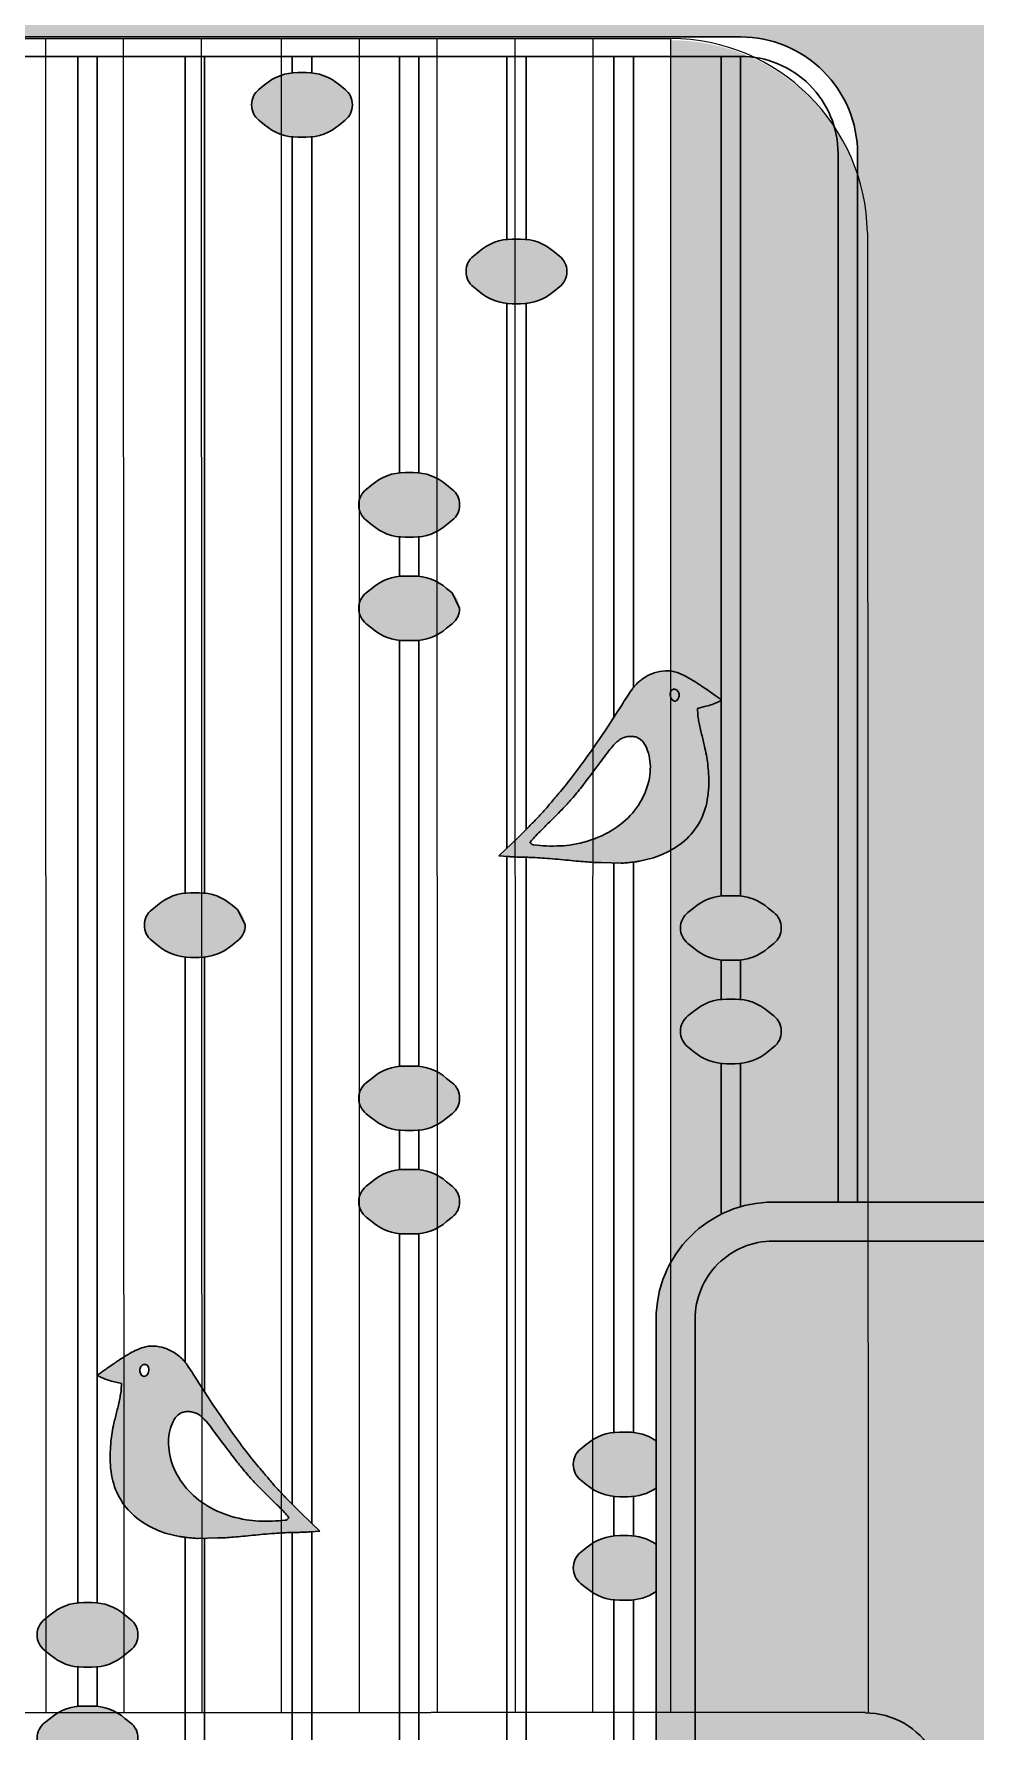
# Model space of a CAD drawing. Header units: millimetres. Extents: x 35877 to 3066687, y -650199 to -40525.
# Drawn here: x 144914.77 to 144938.91, y -179762.83 to -179719.29 of the extents above; entities that cross this region are included whole.
import ezdxf

# ---------------------------------------------------------------- set-up
doc = ezdxf.new("R2010")
doc.units = ezdxf.units.MM
doc.header["$MEASUREMENT"] = 0
for name, color, linetype, lineweight in [('A8_FURNITURE', 32, 'Continuous', 30), ('dim05', 1, 'Continuous', 13), ('Elevation 4.5', 206, 'Continuous', 5), ('FURNITURE', 32, 'Continuous', 9), ('NAME PLATE', 7, 'Continuous', 25)]:
    doc.layers.add(name, color=color, linetype=linetype, lineweight=lineweight)

msp = doc.modelspace()

# ---------------------------------------------------------------- hatches: boundary and pattern name
at = {"layer": 'dim05', "lineweight": 0, "true_color": 0xa47149, "transparency": 33554630}
h = msp.add_hatch(color=35, dxfattribs=at)
h.dxf.hatch_style = 1
h.paths.add_polyline_path([(144941.8873, -179711.3998), (144895.8952, -179711.3998), (144895.9029, -179803.3591), (144941.895, -179803.3591), (144941.8937, -179788.4605), (144935.895, -179788.4605), (144935.895, -179791.3591, -0.4142136), (144932.895, -179794.3591), (144904.8974, -179794.3591, -0.4142136), (144901.8974, -179791.3591), (144901.8974, -179722.365, -0.4142136), (144904.8974, -179719.365), (144932.895, -179719.365, -0.4142136), (144935.895, -179722.365), (144935.895, -179749.2607), (144941.8905, -179749.2607)])
h = msp.add_hatch(color=35, dxfattribs=at)
h.dxf.hatch_style = 1
h.paths.add_polyline_path([(144941.8905, -179749.2607), (144933.7283, -179749.2607, 0.4142136), (144930.7283, -179752.2607), (144930.7283, -179785.4605, 0.4142136), (144933.7283, -179788.4605), (144941.8937, -179788.4605), (144941.8937, -179787.4605), (144933.7283, -179787.4605, -0.4142136), (144931.7283, -179785.4605), (144931.7283, -179752.2607, -0.4142136), (144933.7283, -179750.2607), (144941.8906, -179750.2607)])
h = msp.add_hatch(color=35, dxfattribs=at)
h.dxf.hatch_style = 1
h.paths.add_polyline_path([(144941.8906, -179750.2607), (144933.7283, -179750.2607, 0.4142136), (144931.7283, -179752.2607), (144931.7283, -179785.4605, 0.4142136), (144933.7283, -179787.4605), (144941.8937, -179787.4605)])
at = {"layer": 'Elevation 4.5', "lineweight": 0, "true_color": 0x000000, "transparency": 33554628}
h = msp.add_hatch(color=18, dxfattribs=at)
h.dxf.hatch_style = 1
h.paths.add_polyline_path([(144922.9392, -179721.1128, 0.2335694), (144922.7492, -179720.7127), (144922.6045, -179720.5984, 0.1866469), (144921.7545, -179720.2819), (144921.5381, -179720.2819, 0.1866469), (144920.6881, -179720.5984), (144920.5434, -179720.7127, 0.2294381), (144920.3534, -179721.105, 0.2335694), (144920.5434, -179721.5052), (144920.6881, -179721.6195, 0.1866469), (144921.5381, -179721.936), (144921.7545, -179721.936, 0.1866469), (144922.6045, -179721.6195), (144922.7492, -179721.5052, 0.2294381)])
h = msp.add_hatch(color=18, dxfattribs=at)
h.dxf.hatch_style = 1
h.paths.add_polyline_path([(144928.4388, -179725.3871, 0.2335694), (144928.2488, -179724.9869), (144928.1041, -179724.8726, 0.1866469), (144927.2541, -179724.5561), (144927.0377, -179724.5561, 0.1866469), (144926.1877, -179724.8726), (144926.043, -179724.9869, 0.2294381), (144925.853, -179725.3793, 0.2335694), (144926.043, -179725.7794), (144926.1877, -179725.8937, 0.1866469), (144927.0377, -179726.2102), (144927.2541, -179726.2102, 0.1866469), (144928.1041, -179725.8937), (144928.2488, -179725.7794, 0.2294381)])
h = msp.add_hatch(color=18, dxfattribs=at)
h.dxf.hatch_style = 1
h.paths.add_polyline_path([(144925.689, -179731.3753, 0.2335694), (144925.499, -179730.9752), (144925.3543, -179730.8609, 0.1866469), (144924.5043, -179730.5444), (144924.2879, -179730.5444, 0.1866469), (144923.4379, -179730.8609), (144923.2932, -179730.9752, 0.2294381), (144923.1032, -179731.3675, 0.2335694), (144923.2932, -179731.7676), (144923.4379, -179731.8819, 0.1866469), (144924.2879, -179732.1984), (144924.5043, -179732.1984, 0.1866469), (144925.3543, -179731.8819), (144925.499, -179731.7676, 0.2294381)])
h = msp.add_hatch(color=18, dxfattribs=at)
h.dxf.hatch_style = 1
h.paths.add_polyline_path([(144925.689, -179734.0294, 0.2335694), (144925.499, -179733.6292), (144925.3543, -179733.5149, 0.1866469), (144924.5043, -179733.1984), (144924.2879, -179733.1984, 0.1866469), (144923.4379, -179733.5149), (144923.2932, -179733.6292, 0.2294381), (144923.1032, -179734.0215, 0.2335694), (144923.2932, -179734.4217), (144923.4379, -179734.536, 0.1866469), (144924.2879, -179734.8525), (144924.5043, -179734.8525, 0.1866469), (144925.3543, -179734.536), (144925.499, -179734.4217, 0.2294381)])
h = msp.add_hatch(color=18, dxfattribs=at)
h.dxf.hatch_style = 1
edge = h.paths.add_edge_path()
edge.add_arc((144948.9695, -179748.7602), 22.7128, 507.18852, 507.83828, ccw=False)
edge.add_arc((144943.6894, -179745.3559), 16.4304, 506.36276, 507.18852, ccw=False)
edge.add_arc((144944.6681, -179746.0071), 17.6059, 505.7127, 506.36268, ccw=False)
edge.add_arc((144930.6792, -179736.469), 0.6748, 498.83106, 505.7127, ccw=False)
edge.add_arc((144931.0759, -179736.816), 1.2018, 484.00797, 498.83106, ccw=False)
edge.add_arc((144931.0543, -179736.784), 1.1632, 468.82012, 484.00797, ccw=False)
edge.add_arc((144931.0171, -179736.6747), 1.0478, 452.7846, 468.82001, ccw=False)
edge.add_arc((144931.0032, -179736.3895), 0.7623, 432.43002, 452.7846, ccw=False)
edge.add_arc((144930.844, -179736.8923), 1.2897, 425.01577, 432.43002, ccw=False)
edge.add_arc((144930.2804, -179738.1018), 2.624, 420.65779, 425.01577, ccw=False)
edge.add_arc((144929.6729, -179739.1826), 3.8638, 417.0816, 420.65779, ccw=False)
edge.add_arc((144927.0907, -179743.1712), 8.6154, 415.11795, 417.0816, ccw=False)
edge.add_arc((144899.6119, -179782.5874), 56.6645, 414.95139, 415.11795, ccw=False)
edge.add_arc((144913.0919, -179763.3708), 33.1914, 414.70247, 414.95139, ccw=False)
edge.add_arc((144892.4742, -179792.4928), 68.873, 414.599882, 414.702471, ccw=False)
edge.add_arc((144932.2239, -179736.5599), 0.2543, 409.23396, 414.59988, ccw=False)
edge.add_arc((144932.3787, -179736.3803), 0.0172, 298.20864, 409.23396, ccw=False)
edge.add_arc((144931.7003, -179735.1155), 1.4524, 293.39256, 298.20864, ccw=False)
edge.add_arc((144931.6292, -179734.9511), 1.6315, 287.9266, 293.39256, ccw=False)
edge.add_arc((144931.4645, -179734.4421), 2.1665, 283.50765, 287.9266, ccw=False)
edge.add_line((144931.9706, -179736.5487), (144931.7863, -179736.593))
edge.add_line((144931.7863, -179736.593), (144931.7953, -179736.7479))
edge.add_arc((144932.5471, -179736.704), 0.7531, 183.34154, 189.81323)
edge.add_arc((144937.239, -179735.8925), 5.5147, 189.81323, 191.30457)
edge.add_arc((144937.8897, -179735.7624), 6.1782, 191.30451, 192.83883)
edge.add_arc((144938.1409, -179735.7052), 6.4358, 192.83879, 194.32781)
edge.add_arc((144920.2253, -179740.2811), 12.0549, 372.79594, 374.32781, ccw=False)
edge.add_arc((144928.0881, -179738.4953), 3.9919, 369.30302, 372.79594, ccw=False)
edge.add_arc((144928.7011, -179738.3949), 3.3707, 365.43492, 369.30295, ccw=False)
edge.add_arc((144925.5504, -179738.6946), 6.5356, 363.07768, 365.43492, ccw=False)
edge.add_arc((144929.4739, -179738.4837), 2.6065, 348.21303, 363.07768, ccw=False)
edge.add_arc((144930.2697, -179738.6497), 1.7935, 328.54144, 348.21303, ccw=False)
edge.add_arc((144930.3346, -179738.6894), 1.7174, 308.37567, 328.54144, ccw=False)
edge.add_arc((144930.0074, -179738.2764), 2.2443, 291.87328, 308.37567, ccw=False)
edge.add_line((144930.8436, -179740.3591), (144930.6645, -179740.4311))
edge.add_line((144930.6645, -179740.4311), (144930.3052, -179740.5129))
edge.add_arc((144930.0103, -179738.9734), 1.5675, 277.56565, 280.84666, ccw=False)
edge.add_arc((144929.4673, -179734.885), 5.6917, 276.30901, 277.56565, ccw=False)
edge.add_arc((144929.4058, -179734.3293), 6.2509, 275.06563, 276.30901, ccw=False)
edge.add_arc((144929.5362, -179735.8006), 4.7738, 273.54376, 275.06563, ccw=False)
edge.add_line((144929.8313, -179740.5653), (144929.3245, -179740.5495))
edge.add_line((144929.3245, -179740.5495), (144929.1985, -179740.5495))
edge.add_arc((144929.1985, -179739.501), 1.0486, 265.59735, 270, ccw=False)
edge.add_arc((144931.3728, -179711.2605), 29.3726, 265.20293, 265.59735, ccw=False)
edge.add_arc((144931.1692, -179713.6876), 26.937, 264.68974, 265.20285, ccw=False)
edge.add_arc((144932.1503, -179703.1328), 37.5373, 264.28949, 264.68968, ccw=False)
edge.add_arc((144926.4423, -179760.2131), 19.8277, 444.28949, 445.08155)
edge.add_arc((144926.3617, -179761.15), 20.7681, 445.08151, 445.84651)
edge.add_arc((144926.5257, -179758.8919), 18.504, 445.84648, 446.60254)
edge.add_arc((144927.4352, -179743.5717), 3.1569, 446.60254, 449.39965)
edge.add_arc((144927.5518, -179732.4432), 7.9723, 268.96302, 269.39965, ccw=False)
edge.add_line((144927.4075, -179740.4142), (144926.6973, -179740.3784))
edge.add_arc((144910.573, -179723.0701), 23.6552, 312.97168, 316.05955)
edge.add_arc((144916.0655, -179728.3852), 16.0121, 316.11651, 317.10322)
edge.add_arc((144924.9603, -179736.6498), 3.8704, 317.10322, 319.93677)
edge.add_arc((145003.5394, -179802.7334), 98.8024, 499.848316, 499.936772, ccw=False)
edge.add_arc((144990.3278, -179791.5879), 81.5176, 499.744298, 499.848249, ccw=False)
edge.add_arc((144987.0363, -179788.801), 77.2047, 499.654619, 499.744249, ccw=False)
edge.add_arc((144932.6985, -179742.6452), 5.9099, 499.05554, 499.65462, ccw=False)
edge.add_arc((144922.3602, -179733.6758), 7.777, 319.05554, 322.77729)
edge.add_arc((144909.027, -179723.5471), 24.5211, 322.77729, 324.3586)
edge.add_arc((144907.1341, -179722.1898), 26.8504, 324.3586, 325.91326)
edge.add_arc((144912.6494, -179725.922), 20.1909, 325.91326, 327.83828)
edge = h.paths.add_edge_path(flags=16)
edge.add_arc((144931.0917, -179736.2293), 0.2323, 320.05653, 335.50465)
edge.add_arc((144931.1437, -179736.253), 0.1751, 335.50465, 368.70961)
edge.add_arc((144931.1529, -179736.2516), 0.1658, 368.70961, 403.30219)
edge.add_arc((144931.1905, -179736.2161), 0.1141, 403.30219, 446.9972)
edge.add_arc((144931.1912, -179736.2026), 0.1006, 446.9972, 494.99999)
edge.add_arc((144931.1878, -179736.1991), 0.0957, 494.99997, 528.67412)
edge.add_arc((144931.3477, -179736.2312), 0.2587, 528.67412, 544.70662)
edge.add_arc((144931.361, -179736.2301), 0.2721, 184.70662, 200.39287)
edge.add_arc((144931.2265, -179736.28), 0.1287, 200.39287, 227.85535)
edge.add_arc((144931.2364, -179736.2691), 0.1434, 227.85535, 249.44083)
edge.add_arc((144931.2101, -179736.3394), 0.0683, 249.44083, 287.01666)
edge.add_arc((144931.2055, -179736.3246), 0.0838, 287.01666, 320.05653)
edge = h.paths.add_edge_path(flags=16)
edge.add_arc((144930.1233, -179737.6392), 0.3225, 416.48854, 435.45402)
edge.add_arc((144930.0788, -179737.8106), 0.4996, 435.45402, 449.11678)
edge.add_arc((144930.0782, -179737.8484), 0.5374, 449.11678, 462.30358)
edge.add_arc((144930.0625, -179737.7766), 0.4639, 462.30358, 477.02902)
edge.add_arc((144930.1345, -179737.9177), 0.6223, 477.02902, 488.85253)
edge.add_arc((144930.2464, -179738.0565), 0.8006, 488.85253, 498.64147)
edge.add_arc((144931.898, -179739.5105), 3.0011, 498.64147, 502.77508)
edge.add_arc((144983.3557, -179778.6043), 67.6247, 502.775081, 503.205715)
edge.add_arc((144894.7622, -179712.3417), 43.0077, 322.36235, 323.20571, ccw=False)
edge.add_arc((144922.9735, -179734.0969), 7.3824, 319.25591, 322.36235, ccw=False)
edge.add_arc((144924.0751, -179735.0458), 5.9284, 315.67016, 319.25591, ccw=False)
edge.add_arc((144913.5732, -179724.7868), 20.6096, 314.25199, 315.67016, ccw=False)
edge.add_arc((144940.899, -179752.8356), 18.5494, 494.25199, 495.13273)
edge.add_arc((144931.4899, -179743.47), 5.2737, 495.13273, 497.37914)
edge.add_arc((144933.2711, -179745.109), 7.6942, 497.37914, 498.5497)
edge.add_arc((144927.5199, -179740.0297), 0.0212, 498.5497, 572.61788)
edge.add_arc((144927.6076, -179739.9736), 0.1254, 212.61788, 264.11514)
edge.add_arc((144928.1376, -179734.8316), 5.2946, 264.11514, 267.59679)
edge.add_arc((144928.0838, -179736.1141), 4.011, 267.59679, 272.66271)
edge.add_arc((144928.145, -179737.4288), 2.6949, 272.66271, 279.48802)
edge.add_arc((144928.0891, -179737.0945), 3.0338, 279.48802, 294.18755)
edge.add_arc((144928.3781, -179737.738), 2.3283, 294.18755, 312.11259)
edge.add_arc((144928.5761, -179737.957), 2.0331, 312.11259, 331.43659)
edge.add_arc((144928.7575, -179738.0558), 1.8266, 331.43651, 352.37921)
edge.add_arc((144929.1558, -179738.1091), 1.4247, 352.37921, 363.83927)
edge.add_arc((144929.269, -179738.1015), 1.3113, 363.83927, 376.03421)
edge.add_arc((144929.5251, -179738.0279), 1.0448, 376.03421, 389.58284)
edge.add_arc((144930.0711, -179737.7179), 0.4169, 389.58284, 416.48854)
h = msp.add_hatch(color=18, dxfattribs=at)
h.dxf.hatch_style = 1
h.paths.add_polyline_path([(144920.1895, -179742.1578, 0.2335694), (144919.9994, -179741.7576), (144919.8547, -179741.6433, 0.1866469), (144919.0047, -179741.3268), (144918.7883, -179741.3268, 0.1866469), (144917.9383, -179741.6433), (144917.7936, -179741.7576, 0.2294381), (144917.6036, -179742.15, 0.2335694), (144917.7936, -179742.5501), (144917.9383, -179742.6644, 0.1866469), (144918.7883, -179742.9809), (144919.0047, -179742.9809, 0.1866469), (144919.8547, -179742.6644), (144919.9994, -179742.5501, 0.2294381)])
h = msp.add_hatch(color=18, dxfattribs=at)
h.dxf.hatch_style = 1
h.paths.add_polyline_path([(144933.9384, -179742.2239, 0.2335694), (144933.7484, -179741.8238), (144933.6037, -179741.7095, 0.1866469), (144932.7537, -179741.393), (144932.5373, -179741.393, 0.1866469), (144931.6872, -179741.7095), (144931.5426, -179741.8238, 0.2294381), (144931.3525, -179742.2161, 0.2335694), (144931.5426, -179742.6162), (144931.6872, -179742.7305, 0.1866469), (144932.5373, -179743.047), (144932.7537, -179743.047, 0.1866469), (144933.6037, -179742.7305), (144933.7484, -179742.6162, 0.2294381)])
h = msp.add_hatch(color=18, dxfattribs=at)
h.dxf.hatch_style = 1
h.paths.add_polyline_path([(144933.9384, -179744.8779, 0.2335694), (144933.7484, -179744.4778), (144933.6037, -179744.3635, 0.1866469), (144932.7537, -179744.047), (144932.5373, -179744.047, 0.1866469), (144931.6872, -179744.3635), (144931.5426, -179744.4778, 0.2294381), (144931.3525, -179744.8701, 0.2335694), (144931.5426, -179745.2703), (144931.6872, -179745.3846, 0.1866469), (144932.5373, -179745.7011), (144932.7537, -179745.7011, 0.1866469), (144933.6037, -179745.3846), (144933.7484, -179745.2703, 0.2294381)])
h = msp.add_hatch(color=18, dxfattribs=at)
h.dxf.hatch_style = 1
h.paths.add_polyline_path([(144925.689, -179746.5918, 0.2335694), (144925.499, -179746.1916), (144925.3543, -179746.0773, 0.1866469), (144924.5043, -179745.7608), (144924.2879, -179745.7608, 0.1866469), (144923.4379, -179746.0773), (144923.2932, -179746.1916, 0.2294381), (144923.1032, -179746.584, 0.2335694), (144923.2932, -179746.9841), (144923.4379, -179747.0984, 0.1866469), (144924.2879, -179747.4149), (144924.5043, -179747.4149, 0.1866469), (144925.3543, -179747.0984), (144925.499, -179746.9841, 0.2294381)])
h = msp.add_hatch(color=18, dxfattribs=at)
h.dxf.hatch_style = 1
h.paths.add_polyline_path([(144925.689, -179749.2536, 0.2335694), (144925.499, -179748.8535), (144925.3543, -179748.7392, 0.1866469), (144924.5043, -179748.4227), (144924.2879, -179748.4227, 0.1866469), (144923.4379, -179748.7392), (144923.2932, -179748.8535, 0.2294381), (144923.1032, -179749.2458, 0.2335694), (144923.2932, -179749.646), (144923.4379, -179749.7603, 0.1866469), (144924.2879, -179750.0768), (144924.5043, -179750.0768, 0.1866469), (144925.3543, -179749.7603), (144925.499, -179749.646, 0.2294381)])
h = msp.add_hatch(color=18, dxfattribs=at)
h.dxf.hatch_style = 1
edge = h.paths.add_edge_path()
edge.add_arc((144899.8343, -179766.0846), 22.7128, 32.16172, 32.81148)
edge.add_arc((144905.1144, -179762.6803), 16.4304, 32.81148, 33.63724)
edge.add_arc((144904.1357, -179763.3315), 17.6059, 33.63732, 34.2873)
edge.add_arc((144918.1246, -179753.7935), 0.6748, 34.2873, 41.16894)
edge.add_arc((144917.7279, -179754.1404), 1.2018, 41.16894, 55.99203)
edge.add_arc((144917.7495, -179754.1084), 1.1632, 55.99203, 71.17988)
edge.add_arc((144917.7867, -179753.9992), 1.0478, 71.17999, 87.2154)
edge.add_arc((144917.8006, -179753.714), 0.7623, 87.2154, 107.56998)
edge.add_arc((144917.9598, -179754.2168), 1.2897, 107.56998, 114.98423)
edge.add_arc((144918.5233, -179755.4262), 2.624, 114.98423, 119.34221)
edge.add_arc((144919.1309, -179756.507), 3.8638, 119.34221, 122.9184)
edge.add_arc((144921.7131, -179760.4957), 8.6154, 122.9184, 124.88205)
edge.add_arc((144949.1918, -179799.9118), 56.6645, 124.88205, 125.04861)
edge.add_arc((144935.7119, -179780.6952), 33.1914, 125.04861, 125.29753)
edge.add_arc((144956.3296, -179809.8172), 68.873, 125.297529, 125.400118)
edge.add_arc((144916.5799, -179753.8843), 0.2543, 125.40012, 130.76604)
edge.add_arc((144916.4251, -179753.7047), 0.0172, 130.76604, 241.79136)
edge.add_arc((144917.1035, -179752.44), 1.4524, 241.79136, 246.60744)
edge.add_arc((144917.1746, -179752.2755), 1.6315, 246.60744, 252.0734)
edge.add_arc((144917.3393, -179751.7665), 2.1665, 252.0734, 256.49235)
edge.add_line((144916.8332, -179753.8731), (144917.0175, -179753.9174))
edge.add_line((144917.0175, -179753.9174), (144917.0085, -179754.0724))
edge.add_arc((144916.2567, -179754.0285), 0.7531, 350.18677, 356.65846, ccw=False)
edge.add_arc((144911.5648, -179753.2169), 5.5147, 348.69543, 350.18677, ccw=False)
edge.add_arc((144910.9141, -179753.0869), 6.1782, 347.16117, 348.69549, ccw=False)
edge.add_arc((144910.6629, -179753.0296), 6.4358, 345.67219, 347.16121, ccw=False)
edge.add_arc((144928.5785, -179757.6055), 12.0549, 165.67219, 167.20406)
edge.add_arc((144920.7157, -179755.8197), 3.9919, 167.20406, 170.69698)
edge.add_arc((144920.1027, -179755.7193), 3.3707, 170.69705, 174.56508)
edge.add_arc((144923.2534, -179756.0191), 6.5356, 174.56508, 176.92232)
edge.add_arc((144919.3299, -179755.8081), 2.6065, 176.92232, 191.78697)
edge.add_arc((144918.5341, -179755.9742), 1.7935, 191.78697, 211.45856)
edge.add_arc((144918.4692, -179756.0139), 1.7174, 211.45856, 231.62433)
edge.add_arc((144918.7963, -179755.6008), 2.2443, 231.62433, 248.12672)
edge.add_line((144917.9602, -179757.6836), (144918.1393, -179757.7555))
edge.add_line((144918.1393, -179757.7555), (144918.4986, -179757.8373))
edge.add_arc((144918.7935, -179756.2978), 1.5675, 259.15334, 262.43435)
edge.add_arc((144919.3365, -179752.2095), 5.6917, 262.43435, 263.69099)
edge.add_arc((144919.398, -179751.6537), 6.2509, 263.69099, 264.93437)
edge.add_arc((144919.2676, -179753.125), 4.7738, 264.93437, 266.45624)
edge.add_line((144918.9725, -179757.8897), (144919.4793, -179757.874))
edge.add_line((144919.4793, -179757.874), (144919.6053, -179757.874))
edge.add_arc((144919.6053, -179756.8254), 1.0486, 270, 274.40265)
edge.add_arc((144917.431, -179728.5849), 29.3726, 274.40265, 274.79707)
edge.add_arc((144917.6346, -179731.0121), 26.937, 274.79715, 275.31026)
edge.add_arc((144916.6535, -179720.4572), 37.5373, 275.31032, 275.71051)
edge.add_arc((144922.3615, -179777.5375), 19.8277, 94.91845, 95.71051, ccw=False)
edge.add_arc((144922.4421, -179778.4745), 20.7681, 94.15349, 94.91849, ccw=False)
edge.add_arc((144922.2781, -179776.2163), 18.504, 93.39746, 94.15352, ccw=False)
edge.add_arc((144921.3686, -179760.8962), 3.1569, 90.60035, 93.39746, ccw=False)
edge.add_arc((144921.252, -179749.7676), 7.9723, 270.60035, 271.03698)
edge.add_line((144921.3963, -179757.7386), (144922.1065, -179757.7028))
edge.add_arc((144938.2308, -179740.3945), 23.6552, 223.94045, 227.02832, ccw=False)
edge.add_arc((144932.7383, -179745.7096), 16.0121, 222.89678, 223.88349, ccw=False)
edge.add_arc((144923.8435, -179753.9742), 3.8704, 220.06323, 222.89678, ccw=False)
edge.add_arc((144845.2644, -179820.0578), 98.8024, 40.063228, 40.151684)
edge.add_arc((144858.476, -179808.9124), 81.5176, 40.151751, 40.255702)
edge.add_arc((144861.7675, -179806.1255), 77.2047, 40.255751, 40.345381)
edge.add_arc((144916.1052, -179759.9696), 5.9099, 40.34538, 40.94446)
edge.add_arc((144926.4436, -179751.0003), 7.777, 217.22271, 220.94446, ccw=False)
edge.add_arc((144939.7767, -179740.8715), 24.5211, 215.6414, 217.22271, ccw=False)
edge.add_arc((144941.6697, -179739.5142), 26.8504, 214.08674, 215.6414, ccw=False)
edge.add_arc((144936.1544, -179743.2465), 20.1909, 212.16172, 214.08674, ccw=False)
edge = h.paths.add_edge_path(flags=16)
edge.add_arc((144917.7121, -179753.5537), 0.2323, 204.49535, 219.94347, ccw=False)
edge.add_arc((144917.6601, -179753.5774), 0.1751, 171.29039, 204.49535, ccw=False)
edge.add_arc((144917.6509, -179753.576), 0.1658, 136.69781, 171.29039, ccw=False)
edge.add_arc((144917.6133, -179753.5405), 0.1141, 93.0028, 136.69781, ccw=False)
edge.add_arc((144917.6125, -179753.527), 0.1006, 45.00001, 93.0028, ccw=False)
edge.add_arc((144917.616, -179753.5236), 0.0957, 11.32588, 45.00003, ccw=False)
edge.add_arc((144917.4561, -179753.5556), 0.2587, -4.70662, 11.32588, ccw=False)
edge.add_arc((144917.4428, -179753.5545), 0.2721, 339.60713, 355.29338, ccw=False)
edge.add_arc((144917.5772, -179753.6045), 0.1287, 312.14465, 339.60713, ccw=False)
edge.add_arc((144917.5673, -179753.5935), 0.1434, 290.55917, 312.14465, ccw=False)
edge.add_arc((144917.5937, -179753.6639), 0.0683, 252.98334, 290.55917, ccw=False)
edge.add_arc((144917.5983, -179753.649), 0.0838, 219.94347, 252.98334, ccw=False)
edge = h.paths.add_edge_path(flags=16)
edge.add_arc((144918.6805, -179754.9636), 0.3225, 104.54598, 123.51146, ccw=False)
edge.add_arc((144918.725, -179755.135), 0.4996, 90.88322, 104.54598, ccw=False)
edge.add_arc((144918.7256, -179755.1729), 0.5374, 77.69642, 90.88322, ccw=False)
edge.add_arc((144918.7413, -179755.101), 0.4639, 62.97098, 77.69642, ccw=False)
edge.add_arc((144918.6692, -179755.2421), 0.6223, 51.14747, 62.97098, ccw=False)
edge.add_arc((144918.5574, -179755.3809), 0.8006, 41.35853, 51.14747, ccw=False)
edge.add_arc((144916.9058, -179756.835), 3.0011, 37.22492, 41.35853, ccw=False)
edge.add_arc((144865.4481, -179795.9287), 67.6247, 36.794285, 37.224919, ccw=False)
edge.add_arc((144954.0415, -179729.6662), 43.0077, 216.79429, 217.63765)
edge.add_arc((144925.8303, -179751.4213), 7.3824, 217.63765, 220.74409)
edge.add_arc((144924.7287, -179752.3703), 5.9284, 220.74409, 224.32984)
edge.add_arc((144935.2306, -179742.1113), 20.6096, 224.32984, 225.74801)
edge.add_arc((144907.9048, -179770.16), 18.5494, 44.86727, 45.74801, ccw=False)
edge.add_arc((144917.3139, -179760.7944), 5.2737, 42.62086, 44.86727, ccw=False)
edge.add_arc((144915.5327, -179762.4335), 7.6942, 41.4503, 42.62086, ccw=False)
edge.add_arc((144921.2839, -179757.3542), 0.0212, -32.61788, 41.4503, ccw=False)
edge.add_arc((144921.1961, -179757.298), 0.1254, 275.88486, 327.38212, ccw=False)
edge.add_arc((144920.6662, -179752.156), 5.2946, 272.40321, 275.88486, ccw=False)
edge.add_arc((144920.72, -179753.4385), 4.011, 267.33729, 272.40321, ccw=False)
edge.add_arc((144920.6588, -179754.7532), 2.6949, 260.51198, 267.33729, ccw=False)
edge.add_arc((144920.7147, -179754.4189), 3.0338, 245.81245, 260.51198, ccw=False)
edge.add_arc((144920.4257, -179755.0625), 2.3283, 227.88741, 245.81245, ccw=False)
edge.add_arc((144920.2277, -179755.2815), 2.0331, 208.56341, 227.88741, ccw=False)
edge.add_arc((144920.0463, -179755.3802), 1.8266, 187.62079, 208.56349, ccw=False)
edge.add_arc((144919.648, -179755.4335), 1.4247, 176.16073, 187.62079, ccw=False)
edge.add_arc((144919.5348, -179755.4259), 1.3113, 163.96579, 176.16073, ccw=False)
edge.add_arc((144919.2787, -179755.3523), 1.0448, 150.41716, 163.96579, ccw=False)
edge.add_arc((144918.7326, -179755.0423), 0.4169, 123.51146, 150.41716, ccw=False)
h = msp.add_hatch(color=18, dxfattribs=at)
h.dxf.hatch_style = 1
h.paths.add_polyline_path([(144930.7283, -179755.3829, 0.1540341), (144930.0039, -179755.1643), (144929.7875, -179755.1643, 0.1866469), (144928.9375, -179755.4808), (144928.7928, -179755.5951, 0.2294381), (144928.6028, -179755.9874, 0.2335694), (144928.7928, -179756.3876), (144928.9375, -179756.5019, 0.1866469), (144929.7875, -179756.8184), (144930.0039, -179756.8184, 0.1540341), (144930.7283, -179756.5998)])
h = msp.add_hatch(color=18, dxfattribs=at)
h.dxf.hatch_style = 1
h.paths.add_polyline_path([(144930.7283, -179758.0292, 0.1540341), (144930.0039, -179757.8106), (144929.7875, -179757.8106, 0.1866469), (144928.9375, -179758.1271), (144928.7928, -179758.2414, 0.2294381), (144928.6028, -179758.6337, 0.2335694), (144928.7928, -179759.0338), (144928.9375, -179759.1481, 0.1866469), (144929.7875, -179759.4646), (144930.0039, -179759.4646, 0.1540341), (144930.7283, -179759.246)])
h = msp.add_hatch(color=18, dxfattribs=at)
h.dxf.hatch_style = 1
h.paths.add_polyline_path([(144917.4397, -179760.3672, 0.2335694), (144917.2496, -179759.9671), (144917.105, -179759.8528, 0.1866469), (144916.2549, -179759.5363), (144916.0385, -179759.5363, 0.1866469), (144915.1885, -179759.8528), (144915.0438, -179759.9671, 0.2294381), (144914.8538, -179760.3594, 0.2335694), (144915.0438, -179760.7596), (144915.1885, -179760.8739, 0.1866469), (144916.0385, -179761.1903), (144916.2549, -179761.1903, 0.1866469), (144917.105, -179760.8739), (144917.2496, -179760.7596, 0.2294381)])
h = msp.add_hatch(color=18, dxfattribs=at)
h.dxf.hatch_style = 1
h.paths.add_polyline_path([(144917.4395, -179763.0201, 0.2335694), (144917.2495, -179762.62), (144917.1048, -179762.5057, 0.1866469), (144916.2547, -179762.1892), (144916.0384, -179762.1892, 0.1866469), (144915.1883, -179762.5057), (144915.0436, -179762.62, 0.2294381), (144914.8536, -179763.0123, 0.2335694), (144915.0436, -179763.4124), (144915.1883, -179763.5267, 0.1866469), (144916.0384, -179763.8432), (144916.2547, -179763.8432, 0.1866469), (144917.1048, -179763.5267), (144917.2495, -179763.4124, 0.2294381)])
at = {"layer": 'NAME PLATE', "lineweight": 0, "true_color": 0x000000, "transparency": 33554687}
h = msp.add_hatch(color=18, dxfattribs=at)
h.dxf.hatch_style = 1
h.set_gradient(color1=(153, 155, 55), color2=(229, 232, 120), name='INVCYLINDER')
h.paths.add_polyline_path([(144936.147, -179724.4332, 0.4109881), (144931.1098, -179719.4512), (144931.1098, -179762.3973), (144936.147, -179762.3936)], flags=17)
h.paths.add_polyline_path([(144936.1472, -179766.4112, 0.9852287), (144936.0848, -179762.4127), (144931.1098, -179762.3973), (144931.1098, -179789.358), (144907.0477, -179789.358), (144907.0477, -179719.4509, 0.4142439), (144902.065, -179724.4332), (144902.0177, -179789.3827, 0.4139883), (144907.0177, -179794.3865), (144931.067, -179794.405, 0.4196556), (144936.1757, -179789.3778)])

# ---------------------------------------------------------------- linework, layer by layer
at = {"layer": 'A8_FURNITURE', "linetype": 'ByBlock', "lineweight": 15, "transparency": 33554687}
for p, q in [((144907.1021, -179719.4039, -42.3336), (144931.1097, -179719.4055, 42.3336)), ((144915.0861, -179762.3627), (144915.0723, -179719.4044, -487.9422)), ((144917.0861, -179762.3622), (144917.0723, -179719.4046, -487.9135)), ((144919.0861, -179762.3616), (144919.0723, -179719.4047, -487.8848)), ((144921.1082, -179719.4048, 2.3876), (144921.1115, -179762.3616)), ((144923.1082, -179719.405, 2.3863), (144923.1115, -179762.3632)), ((144925.1082, -179719.4051, 2.3845), (144925.1115, -179762.3677)), ((144927.109, -179719.4052, -0.1817), (144927.1158, -179762.3534, -160.2193)), ((144929.107, -179762.3517, -160.2096), (144929.1097, -179719.4054, -0.1826)), ((144936.1469, -179724.3859, -42.3336), (144936.1637, -179762.3663, -172.478))]:
    msp.add_line(p, q, dxfattribs=at)
at = {"layer": 'A8_FURNITURE', "linetype": 'ByBlock', "transparency": 33554687}
msp.add_line((144913.0867, -179762.3624, 0.1019), (144936.0859, -179762.3457), dxfattribs=at)
at = {"layer": 'A8_FURNITURE', "linetype": 'ByBlock', "lineweight": 15, "transparency": 33554687}
msp.add_lwpolyline([(144931.107, -179762.35), (144931.1097, -179719.4055)], dxfattribs=at)
msp.add_arc((144931.0791, -179724.4724, -42.3336), 5.0686, 0.97856, 89.65313, dxfattribs=at)
at = {"layer": 'A8_FURNITURE', "linetype": 'ByBlock', "transparency": 33554687}
msp.add_arc((144936.0859, -179764.3648), 2, 269.98405, 90, dxfattribs=at)
at = {"layer": 'Elevation 4.5', "color": 18, "lineweight": 30, "true_color": 0x000000, "transparency": 33554687}
for p, q in [((144915.8967, -179719.865), (144915.8967, -179752.3411)), ((144916.3967, -179719.865), (144916.3967, -179748.1861)), ((144918.6465, -179719.865), (144918.6465, -179729.42)), ((144919.1465, -179719.865), (144919.1465, -179729.403)), ((144921.3963, -179719.865), (144921.3963, -179720.2881)), ((144921.8963, -179719.865), (144921.8963, -179720.2881)), ((144924.1461, -179719.865), (144924.1461, -179730.5506)), ((144924.6461, -179719.865), (144924.6461, -179730.5506)), ((144926.8959, -179719.865), (144926.8959, -179724.5624)), ((144927.3959, -179719.865), (144927.3959, -179724.5624)), ((144929.6457, -179719.865), (144929.6457, -179728.2105)), ((144930.1457, -179719.865), (144930.1457, -179728.2263)), ((144932.3955, -179719.865), (144932.3955, -179727.5944)), ((144932.8955, -179719.865), (144932.8955, -179727.6118)), ((144921.3963, -179721.9297), (144921.3963, -179757.0125)), ((144921.8963, -179721.9297), (144921.8963, -179757.4999)), ((144926.8959, -179726.204), (144926.8959, -179740.1866)), ((144927.3959, -179726.204), (144927.3959, -179739.6997)), ((144932.3955, -179727.5944), (144932.3955, -179741.407)), ((144932.8955, -179727.6118), (144932.8955, -179741.407)), ((144929.6457, -179728.2105), (144929.6457, -179736.8216)), ((144930.1457, -179728.2263), (144930.1457, -179736.0558)), ((144918.6465, -179729.42), (144918.6465, -179741.3331)), ((144919.1465, -179729.403), (144919.1465, -179741.3331)), ((144924.1461, -179732.1922), (144924.1461, -179733.2046)), ((144924.6461, -179732.1922), (144924.6461, -179733.2046)), ((144924.1461, -179734.8463), (144924.1461, -179741.0447)), ((144924.6461, -179734.8463), (144924.6461, -179741.0278)), ((144931.9706, -179736.5487), (144931.7863, -179736.593)), ((144931.7863, -179736.593), (144931.7953, -179736.7479)), ((144929.6457, -179737.5178), (144929.6457, -179737.5272)), ((144926.6973, -179740.3784), (144927.1881, -179739.9045)), ((144926.938, -179740.3952), (144926.6973, -179740.3784)), ((144926.8959, -179740.3923), (144926.8959, -179763.3994)), ((144927.3959, -179740.4139), (144927.3959, -179763.3994)), ((144929.3245, -179740.5495), (144929.1985, -179740.5495)), ((144929.8313, -179740.5653), (144929.3245, -179740.5495)), ((144929.6457, -179740.5595), (144929.6457, -179755.1706)), ((144930.1457, -179740.5362), (144930.1457, -179755.1706)), ((144930.6645, -179740.4311), (144930.3052, -179740.5129)), ((144930.8436, -179740.3592), (144930.6645, -179740.4311)), ((144915.8967, -179741.0436), (144915.8967, -179752.3411)), ((144916.3967, -179741.0403), (144916.3967, -179752.3037)), ((144924.1461, -179741.0447), (144924.1461, -179745.7749)), ((144924.6461, -179741.0278), (144924.6461, -179745.7749)), ((144918.6465, -179742.9747), (144918.6465, -179753.3657)), ((144919.1465, -179742.9747), (144919.1465, -179754.1279)), ((144932.3955, -179743.0486), (144932.3955, -179744.0611)), ((144932.8955, -179743.0486), (144932.8955, -179744.0611)), ((144932.3955, -179745.7027), (144932.3955, -179749.573)), ((144932.8955, -179745.7027), (144932.8955, -179749.3786)), ((144924.1461, -179747.4165), (144924.1461, -179748.4289)), ((144924.6461, -179747.4165), (144924.6461, -179748.4289)), ((144924.1461, -179750.0705), (144924.1461, -179760.849)), ((144924.6461, -179750.0705), (144924.6461, -179760.8495)), ((144915.8967, -179752.3411), (144915.8967, -179759.5425)), ((144916.3967, -179752.3037), (144916.3967, -179759.5425)), ((144916.8332, -179753.8731), (144917.0175, -179753.9174)), ((144917.0175, -179753.9174), (144917.0085, -179754.0724)), ((144921.8963, -179754.6621), (144921.8963, -179757.4999)), ((144921.3963, -179754.7878), (144921.3963, -179757.0125)), ((144924.6461, -179755.8674), (144924.6461, -179765.2953)), ((144924.1461, -179756.1305), (144924.1461, -179765.3347)), ((144929.6457, -179756.8122), (144929.6457, -179757.8246)), ((144930.1457, -179756.8122), (144930.1457, -179757.8246)), ((144922.1065, -179757.7028), (144921.6157, -179757.2289)), ((144917.9602, -179757.6836), (144918.1393, -179757.7555)), ((144918.1393, -179757.7555), (144918.4986, -179757.8373)), ((144921.3963, -179757.7386), (144921.3963, -179762.6439)), ((144921.3963, -179757.7386), (144921.3963, -179762.6439)), ((144921.8658, -179757.7196), (144922.1065, -179757.7028)), ((144921.8963, -179757.7175), (144921.8963, -179762.5321)), ((144921.8963, -179757.7175), (144921.8963, -179762.5321)), ((144918.6465, -179757.8592), (144918.6465, -179793.8465)), ((144918.9725, -179757.8897), (144919.4793, -179757.874)), ((144919.1465, -179757.8843), (144919.1465, -179793.8591)), ((144919.4793, -179757.874), (144919.6053, -179757.874)), ((144929.6457, -179759.4662), (144929.6457, -179774.5517)), ((144930.1457, -179759.4662), (144930.1457, -179774.5517)), ((144915.8967, -179761.1841), (144915.8967, -179762.1966)), ((144916.3967, -179761.1841), (144916.3967, -179762.1966)), ((144921.8963, -179762.5321), (144921.8963, -179770.5111)), ((144921.3963, -179762.6439), (144921.3963, -179770.5013))]:
    msp.add_line(p, q, dxfattribs=at)
for points in [[(144935.395, -179749.2607), (144935.395, -179722.365, 0.4142136), (144932.895, -179719.865), (144904.8974, -179719.865, 0.4142136), (144902.3974, -179722.365), (144902.3974, -179791.3591, 0.4142136), (144904.8974, -179793.8591), (144932.895, -179793.8591, 0.4142136), (144935.395, -179791.3591), (144935.395, -179788.4605)], [(144930.7283, -179756.5998, -0.1540341), (144930.0039, -179756.8184), (144929.7875, -179756.8184, -0.1866469), (144928.9375, -179756.5019), (144928.7928, -179756.3876, -0.2294381), (144928.6028, -179755.9953), (144928.6028, -179755.9874, -0.2294381), (144928.7928, -179755.5951), (144928.9375, -179755.4808, -0.1866469), (144929.7875, -179755.1643), (144930.0039, -179755.1643, -0.1540341), (144930.7283, -179755.3829)], [(144930.7283, -179759.2539, -0.1540341), (144930.0039, -179759.4724), (144929.7875, -179759.4724, -0.1866469), (144928.9375, -179759.1559), (144928.7928, -179759.0416, -0.2294381), (144928.6028, -179758.6493), (144928.6028, -179758.6415, -0.2294381), (144928.7928, -179758.2492), (144928.9375, -179758.1349, -0.1866469), (144929.7875, -179757.8184), (144930.0039, -179757.8184, -0.1540341), (144930.7283, -179758.037)]]:
    msp.add_lwpolyline(points, format="xyb", dxfattribs=at)
for points in [[(144922.9392, -179721.105), (144922.9392, -179721.1128, -0.2294381), (144922.7492, -179721.5052), (144922.6045, -179721.6195, -0.1866469), (144921.7545, -179721.936), (144921.5381, -179721.936, -0.1866469), (144920.6881, -179721.6195), (144920.5434, -179721.5052, -0.2294381), (144920.3534, -179721.1128), (144920.3534, -179721.105, -0.2294381), (144920.5434, -179720.7127), (144920.6881, -179720.5984, -0.1866469), (144921.5381, -179720.2819), (144921.7545, -179720.2819, -0.1866469), (144922.6045, -179720.5984), (144922.7492, -179720.7127, -0.2294381)], [(144928.4388, -179725.3793), (144928.4388, -179725.3871, -0.2294381), (144928.2488, -179725.7794), (144928.1041, -179725.8937, -0.1866469), (144927.2541, -179726.2102), (144927.0377, -179726.2102, -0.1866469), (144926.1877, -179725.8937), (144926.043, -179725.7794, -0.2294381), (144925.853, -179725.3871), (144925.853, -179725.3793, -0.2294381), (144926.043, -179724.9869), (144926.1877, -179724.8726, -0.1866469), (144927.0377, -179724.5561), (144927.2541, -179724.5561, -0.1866469), (144928.1041, -179724.8726), (144928.2488, -179724.9869, -0.2294381)], [(144925.689, -179731.3675), (144925.689, -179731.3753, -0.2294381), (144925.499, -179731.7676), (144925.3543, -179731.8819, -0.1866469), (144924.5043, -179732.1984), (144924.2879, -179732.1984, -0.1866469), (144923.4379, -179731.8819), (144923.2932, -179731.7676, -0.2294381), (144923.1032, -179731.3753), (144923.1032, -179731.3675, -0.2294381), (144923.2932, -179730.9752), (144923.4379, -179730.8609, -0.1866469), (144924.2879, -179730.5444), (144924.5043, -179730.5444, -0.1866469), (144925.3543, -179730.8609), (144925.499, -179730.9752, -0.2294381)], [(144925.689, -179734.0215), (144925.689, -179734.0294, -0.2294381), (144925.499, -179734.4217), (144925.3543, -179734.536, -0.1866469), (144924.5043, -179734.8525), (144924.2879, -179734.8525, -0.1866469), (144923.4379, -179734.536), (144923.2932, -179734.4217, -0.2294381), (144923.1032, -179734.0294), (144923.1032, -179734.0215, -0.2294381), (144923.2932, -179733.6292), (144923.4379, -179733.5149, -0.1866469), (144924.2879, -179733.1984), (144924.5043, -179733.1984, -0.1866469), (144925.3543, -179733.5149), (144925.499, -179733.6292)], [(144931.1201, -179736.1315, 0.147998), (144931.094, -179736.1803, 0.070065), (144931.0898, -179736.2524, 0.068555), (144931.1059, -179736.3249, 0.120405), (144931.1402, -179736.3755, 0.094464), (144931.1861, -179736.4034, 0.16544), (144931.2301, -179736.4048, 0.145171), (144931.2698, -179736.3784, 0.067507), (144931.3031, -179736.3256, 0.145904), (144931.3168, -179736.2265, 0.152099), (144931.2736, -179736.1378, 0.193), (144931.1965, -179736.1022, 0.212568)], [(144929.8517, -179737.3633, 0.051635), (144929.7441, -179737.433, 0.042739), (144929.6455, -179737.5275, 0.018038), (144929.5084, -179737.695, 0.001879), (144929.2024, -179738.1009, -0.00368), (144928.8195, -179738.6051, -0.013555), (144928.5666, -179738.9152, -0.015647), (144928.3158, -179739.1886, -0.006188), (144927.9549, -179739.549, 0.003843), (144927.7522, -179739.7496, 0.009801), (144927.6093, -179739.8989, 0.005108), (144927.504, -179740.0157, 0.334926), (144927.502, -179740.0412, 0.228559), (144927.5948, -179740.0983, 0.015192), (144927.9156, -179740.1215, 0.022109), (144928.2702, -179740.1207, 0.029789), (144928.5892, -179740.0868, 0.064227), (144929.3321, -179739.862, 0.078375), (144929.9395, -179739.4652, 0.084521), (144930.3618, -179738.9291, 0.091628), (144930.568, -179738.298, 0.050044), (144930.5773, -179738.0137, 0.053263), (144930.5293, -179737.7393, 0.059186), (144930.4337, -179737.5121, 0.11794), (144930.3013, -179737.3703, 0.082944), (144930.2043, -179737.327, 0.059685), (144930.0865, -179737.311, 0.057602), (144929.9637, -179737.3233, 0.06434)], [(144920.1895, -179742.15), (144920.1895, -179742.1578, -0.2294381), (144919.9994, -179742.5501), (144919.8547, -179742.6644, -0.1866469), (144919.0047, -179742.9809), (144918.7883, -179742.9809, -0.1866469), (144917.9383, -179742.6644), (144917.7936, -179742.5501, -0.2294381), (144917.6036, -179742.1578), (144917.6036, -179742.15, -0.2294381), (144917.7936, -179741.7576), (144917.9383, -179741.6433, -0.1866469), (144918.7883, -179741.3268), (144919.0047, -179741.3268, -0.1866469), (144919.8547, -179741.6433), (144919.9994, -179741.7576)], [(144933.9384, -179742.2239), (144933.9384, -179742.2317, -0.2294381), (144933.7484, -179742.624), (144933.6037, -179742.7383, -0.1866469), (144932.7537, -179743.0548), (144932.5373, -179743.0548, -0.1866469), (144931.6872, -179742.7383), (144931.5426, -179742.624, -0.2294381), (144931.3525, -179742.2317), (144931.3525, -179742.2239, -0.2294381), (144931.5426, -179741.8316), (144931.6872, -179741.7173, -0.1866469), (144932.5373, -179741.4008), (144932.7537, -179741.4008, -0.1866469), (144933.6037, -179741.7173), (144933.7484, -179741.8316, -0.2294381)], [(144933.9384, -179744.8779), (144933.9384, -179744.8858, -0.2294381), (144933.7484, -179745.2781), (144933.6037, -179745.3924, -0.1866469), (144932.7537, -179745.7089), (144932.5373, -179745.7089, -0.1866469), (144931.6872, -179745.3924), (144931.5426, -179745.2781, -0.2294381), (144931.3525, -179744.8858), (144931.3525, -179744.8779, -0.2294381), (144931.5426, -179744.4856), (144931.6872, -179744.3713, -0.1866469), (144932.5373, -179744.0548), (144932.7537, -179744.0548, -0.1866469), (144933.6037, -179744.3713), (144933.7484, -179744.4856, -0.2294381)], [(144925.689, -179746.5918), (144925.689, -179746.5996, -0.2294381), (144925.499, -179746.9919), (144925.3543, -179747.1062, -0.1866469), (144924.5043, -179747.4227), (144924.2879, -179747.4227, -0.1866469), (144923.4379, -179747.1062), (144923.2932, -179746.9919, -0.2294381), (144923.1032, -179746.5996), (144923.1032, -179746.5918, -0.2294381), (144923.2932, -179746.1994), (144923.4379, -179746.0851, -0.1866469), (144924.2879, -179745.7687), (144924.5043, -179745.7687, -0.1866469), (144925.3543, -179746.0851), (144925.499, -179746.1994, -0.2294381)], [(144925.689, -179749.2458), (144925.689, -179749.2536, -0.2294381), (144925.499, -179749.646), (144925.3543, -179749.7603, -0.1866469), (144924.5043, -179750.0768), (144924.2879, -179750.0768, -0.1866469), (144923.4379, -179749.7603), (144923.2932, -179749.646, -0.2294381), (144923.1032, -179749.2536), (144923.1032, -179749.2458, -0.2294381), (144923.2932, -179748.8535), (144923.4379, -179748.7392, -0.1866469), (144924.2879, -179748.4227), (144924.5043, -179748.4227, -0.1866469), (144925.3543, -179748.7392), (144925.499, -179748.8535, -0.2294381)], [(144917.6837, -179753.4559, -0.147998), (144917.7098, -179753.5048, -0.070065), (144917.714, -179753.5768, -0.068555), (144917.6979, -179753.6493, -0.120405), (144917.6636, -179753.6999, -0.094464), (144917.6177, -179753.7278, -0.16544), (144917.5737, -179753.7292, -0.145171), (144917.534, -179753.7029, -0.067507), (144917.5007, -179753.65, -0.145904), (144917.487, -179753.5509, -0.152099), (144917.5302, -179753.4623, -0.193), (144917.6073, -179753.4266, -0.212568)], [(144918.9521, -179754.6878, -0.051635), (144919.0597, -179754.7575, -0.042739), (144919.1583, -179754.8519, -0.018038), (144919.2954, -179755.0195, -0.001879), (144919.6014, -179755.4253, 0.00368), (144919.9843, -179755.9295, 0.013555), (144920.2372, -179756.2397, 0.015647), (144920.4879, -179756.513, 0.006188), (144920.8489, -179756.8735, -0.003843), (144921.0516, -179757.074, -0.009801), (144921.1945, -179757.2233, -0.005108), (144921.2998, -179757.3401, -0.334926), (144921.3018, -179757.3656, -0.228559), (144921.209, -179757.4227, -0.015192), (144920.8882, -179757.446, -0.022109), (144920.5336, -179757.4452, -0.029789), (144920.2146, -179757.4112, -0.064227), (144919.4717, -179757.1864, -0.078375), (144918.8643, -179756.7897, -0.084521), (144918.442, -179756.2535, -0.091628), (144918.2358, -179755.6224, -0.050044), (144918.2264, -179755.3381, -0.053263), (144918.2745, -179755.0637, -0.059186), (144918.3701, -179754.8365, -0.11794), (144918.5025, -179754.6947, -0.082944), (144918.5995, -179754.6514, -0.059685), (144918.7173, -179754.6355, -0.057602), (144918.8401, -179754.6478, -0.06434)], [(144917.4397, -179760.3594), (144917.4397, -179760.3672, -0.2294381), (144917.2496, -179760.7596), (144917.105, -179760.8739, -0.1866469), (144916.2549, -179761.1903), (144916.0385, -179761.1903, -0.1866469), (144915.1885, -179760.8739), (144915.0438, -179760.7596, -0.2294381), (144914.8538, -179760.3672), (144914.8538, -179760.3594, -0.2294381), (144915.0438, -179759.9671), (144915.1885, -179759.8528, -0.1866469), (144916.0385, -179759.5363), (144916.2549, -179759.5363, -0.1866469), (144917.105, -179759.8528), (144917.2496, -179759.9671, -0.2294381)], [(144917.4397, -179763.0135), (144917.4397, -179763.0213, -0.2294381), (144917.2496, -179763.4136), (144917.105, -179763.5279, -0.1866469), (144916.2549, -179763.8444), (144916.0385, -179763.8444, -0.1866469), (144915.1885, -179763.5279), (144915.0438, -179763.4136, -0.2294381), (144914.8538, -179763.0213), (144914.8538, -179763.0135, -0.2294381), (144915.0438, -179762.6211), (144915.1885, -179762.5068, -0.1866469), (144916.0385, -179762.1903), (144916.2549, -179762.1903, -0.1866469), (144917.105, -179762.5068), (144917.2496, -179762.6211, -0.2294381)]]:
    msp.add_lwpolyline(points, format="xyb", close=True, dxfattribs=at)
for centre, radius, start, end in [((144931.0759, -179736.816), 1.2018, 124.00961, 138.83105), ((144931.0543, -179736.784), 1.1632, 108.82106, 124.00967), ((144931.0171, -179736.6747), 1.0478, 92.78453, 108.82106), ((144931.0032, -179736.3895), 0.7623, 72.42989, 92.7845), ((144930.844, -179736.8923), 1.2897, 65.01571, 72.42994), ((144930.2804, -179738.1018), 2.624, 60.65766, 65.01574), ((144929.6729, -179739.1826), 3.8638, 57.08159, 60.6577), ((144927.0907, -179743.1712), 8.6154, 55.118, 57.08159), ((144943.6894, -179745.3559), 16.4304, 146.36029, 147.18855), ((144944.6681, -179746.0071), 17.6059, 145.7127, 146.36037), ((144930.6792, -179736.469), 0.6748, 138.83104, 145.71271), ((144899.6119, -179782.5874), 56.6645, 54.95134, 55.11796), ((144913.0919, -179763.3708), 33.1914, 54.70265, 54.95131), ((144892.4742, -179792.4928), 68.873, 54.599881, 54.702555), ((144931.7003, -179735.1155), 1.4524, 293.39261, 298.20865), ((144932.2239, -179736.5599), 0.2543, 49.23396, 54.59976), ((144932.3787, -179736.3803), 0.0172, 298.20868, 49.2339), ((144912.6494, -179725.922), 20.1909, 325.91341, 327.83828), ((144948.9695, -179748.7602), 22.7128, 147.18854, 147.83827), ((144932.5471, -179736.704), 0.7531, 183.34149, 189.81327), ((144937.239, -179735.8925), 5.5147, 189.81323, 191.30359), ((144931.4645, -179734.4421), 2.1665, 283.50766, 287.92668), ((144931.6292, -179734.9511), 1.6315, 287.92671, 293.39261), ((144907.1341, -179722.1898), 26.8504, 324.35885, 325.91338), ((144937.8897, -179735.7624), 6.1782, 191.30363, 192.83891), ((144938.1409, -179735.7052), 6.4358, 192.83886, 194.32784), ((144920.2253, -179740.2811), 12.0549, 12.79596, 14.3278), ((144928.0881, -179738.4953), 3.9919, 9.30398, 12.79601), ((144909.027, -179723.5471), 24.5211, 322.77731, 324.35887), ((144928.7011, -179738.3949), 3.3707, 5.43493, 9.30409), ((144925.5504, -179738.6946), 6.5356, 3.07763, 5.43492), ((144922.3602, -179733.6758), 7.777, 319.05551, 322.77735), ((144929.4739, -179738.4837), 2.6065, 348.213, 3.07756), ((145003.5394, -179802.7334), 98.8024, 139.848304, 139.936768), ((144990.3278, -179791.5879), 81.5176, 139.746019, 139.848235), ((144987.0363, -179788.801), 77.2047, 139.654622, 139.746066), ((144932.6985, -179742.6452), 5.9099, 139.05558, 139.65466), ((144930.2697, -179738.6497), 1.7935, 328.54274, 348.21298), ((144916.0655, -179728.3852), 16.0121, 316.11658, 317.10321), ((144924.9603, -179736.6498), 3.8704, 317.10316, 319.93687), ((144917.0919, -179729.4491), 14.5344, 313.99877, 315.13734), ((144914.798, -179727.1662), 17.7706, 315.13734, 316.11663), ((144930.3346, -179738.6894), 1.7174, 308.37533, 328.54279), ((144930.0074, -179738.2764), 2.2443, 291.87324, 308.37541), ((144927.3053, -179735.1333), 5.2747, 266.00676, 267.23494), ((144927.6823, -179727.3279), 13.0892, 267.23495, 267.85787), ((144927.7016, -179726.8114), 13.6061, 267.85795, 268.47651), ((144927.5518, -179732.4432), 7.9723, 268.47653, 269.39967), ((144927.4352, -179743.5717), 3.1569, 86.60256, 89.3996), ((144926.5257, -179758.8919), 18.504, 85.84647, 86.60254), ((144926.3617, -179761.15), 20.7681, 85.08149, 85.8465), ((144926.4423, -179760.2131), 19.8277, 84.28948, 85.08153), ((144932.1503, -179703.1328), 37.5373, 264.2895, 264.68966), ((144931.1692, -179713.6876), 26.937, 264.68971, 265.20285), ((144931.3728, -179711.2605), 29.3726, 265.20293, 265.59735), ((144929.1985, -179739.501), 1.0486, 265.59742, 269.99994), ((144929.5362, -179735.8006), 4.7738, 273.54376, 275.06551), ((144929.4058, -179734.3293), 6.2509, 275.06554, 276.30884), ((144929.4673, -179734.885), 5.6917, 276.30883, 277.56565), ((144930.0103, -179738.9734), 1.5675, 277.56567, 280.84666), ((144917.8006, -179753.714), 0.7623, 87.2155, 107.57011), ((144917.7867, -179753.9992), 1.0478, 71.17894, 87.21547), ((144921.7131, -179760.4957), 8.6154, 122.91841, 124.882), ((144919.1309, -179756.507), 3.8638, 119.3423, 122.91841), ((144918.5233, -179755.4262), 2.624, 114.98426, 119.34234), ((144917.9598, -179754.2168), 1.2897, 107.57006, 114.98429), ((144917.7495, -179754.1084), 1.1632, 55.99033, 71.17894), ((144917.7279, -179754.1404), 1.2018, 41.16895, 55.99039), ((144918.1246, -179753.7935), 0.6748, 34.28729, 41.16896), ((144916.4251, -179753.7047), 0.0172, 130.7661, 241.79132), ((144916.5799, -179753.8843), 0.2543, 125.40024, 130.76604), ((144917.1035, -179752.44), 1.4524, 241.79135, 246.60739), ((144956.3296, -179809.8172), 68.873, 125.297445, 125.400119), ((144917.1746, -179752.2755), 1.6315, 246.60739, 252.07329), ((144935.7119, -179780.6952), 33.1914, 125.04869, 125.29735), ((144949.1918, -179799.9118), 56.6645, 124.88204, 125.04866), ((144917.3393, -179751.7665), 2.1665, 252.07332, 256.49234), ((144904.1357, -179763.3315), 17.6059, 33.63963, 34.2873), ((144905.1144, -179762.6803), 16.4304, 32.81145, 33.63971), ((144899.8343, -179766.0846), 22.7128, 32.16173, 32.81146), ((144911.5648, -179753.2169), 5.5147, 348.69641, 350.18677), ((144916.2567, -179754.0285), 0.7531, 350.18673, 356.65851), ((144936.1544, -179743.2465), 20.1909, 212.16172, 214.08659), ((144928.5785, -179757.6055), 12.0549, 165.6722, 167.20404), ((144910.6629, -179753.0296), 6.4358, 345.67216, 347.16114), ((144910.9141, -179753.0869), 6.1782, 347.16109, 348.69637), ((144941.6697, -179739.5142), 26.8504, 214.08662, 215.64115), ((144920.7157, -179755.8197), 3.9919, 167.20399, 170.69602), ((144923.2534, -179756.0191), 6.5356, 174.56508, 176.92237), ((144920.1027, -179755.7193), 3.3707, 170.69591, 174.56507), ((144939.7767, -179740.8715), 24.5211, 215.64113, 217.22269), ((144919.3299, -179755.8081), 2.6065, 176.92244, 191.787), ((144926.4436, -179751.0003), 7.777, 217.22265, 220.94449), ((144918.5341, -179755.9742), 1.7935, 191.78702, 211.45726), ((144916.1052, -179759.9696), 5.9099, 40.34534, 40.94442), ((144861.7675, -179806.1255), 77.2047, 40.253934, 40.345378), ((144858.476, -179808.9124), 81.5176, 40.151765, 40.253981), ((144845.2644, -179820.0578), 98.8024, 40.063232, 40.151696), ((144923.8435, -179753.9742), 3.8704, 220.06313, 222.89684), ((144932.7383, -179745.7096), 16.0121, 222.89679, 223.88342), ((144934.0057, -179744.4907), 17.7706, 223.88337, 224.86266), ((144918.4692, -179756.0139), 1.7174, 211.45721, 231.62467), ((144931.7119, -179746.7735), 14.5344, 224.86266, 226.00123), ((144918.7963, -179755.6008), 2.2443, 231.62459, 248.12676), ((144922.4421, -179778.4745), 20.7681, 94.1535, 94.91851), ((144922.2781, -179776.2163), 18.504, 93.39746, 94.15353), ((144921.3686, -179760.8962), 3.1569, 90.6004, 93.39744), ((144921.252, -179749.7676), 7.9723, 270.60033, 271.52347), ((144921.1022, -179744.1358), 13.6061, 271.52349, 272.14205), ((144921.1215, -179744.6524), 13.0892, 272.14213, 272.76505), ((144921.4985, -179752.4577), 5.2747, 272.76506, 273.99324), ((144918.7935, -179756.2978), 1.5675, 259.15334, 262.43433), ((144919.3365, -179752.2095), 5.6917, 262.43435, 263.69117), ((144919.398, -179751.6537), 6.2509, 263.69116, 264.93446), ((144919.2676, -179753.125), 4.7738, 264.93449, 266.45624), ((144919.6053, -179756.8254), 1.0486, 270.00006, 274.40258), ((144917.431, -179728.5849), 29.3726, 274.40265, 274.79707), ((144917.6346, -179731.0121), 26.937, 274.79715, 275.31029), ((144916.6535, -179720.4572), 37.5373, 275.31034, 275.7105), ((144922.3615, -179777.5375), 19.8277, 94.91847, 95.71052)]:
    msp.add_arc(centre, radius, start, end, dxfattribs=at)
at = {"layer": 'FURNITURE', "lineweight": 30, "transparency": 33554687}
for points in [[(144935.895, -179749.2607), (144935.895, -179722.365, 0.4142136), (144932.895, -179719.365), (144904.8974, -179719.365, 0.4142136), (144901.8974, -179722.365), (144901.8974, -179791.3591, 0.4142136), (144904.8974, -179794.3591), (144932.895, -179794.3591, 0.4142136), (144935.895, -179791.3591), (144935.895, -179788.4605)], [(144941.895, -179788.4605), (144933.7283, -179788.4605, -0.4142136), (144930.7283, -179785.4605), (144930.7283, -179752.2607, -0.4142136), (144933.7283, -179749.2607), (144941.895, -179749.2607)], [(144941.895, -179787.4605), (144933.7283, -179787.4605, -0.4142136), (144931.7283, -179785.4605), (144931.7283, -179752.2607, -0.4142136), (144933.7283, -179750.2607), (144941.895, -179750.2607)]]:
    msp.add_lwpolyline(points, format="xyb", dxfattribs=at)

doc.saveas('drawing.dxf')
